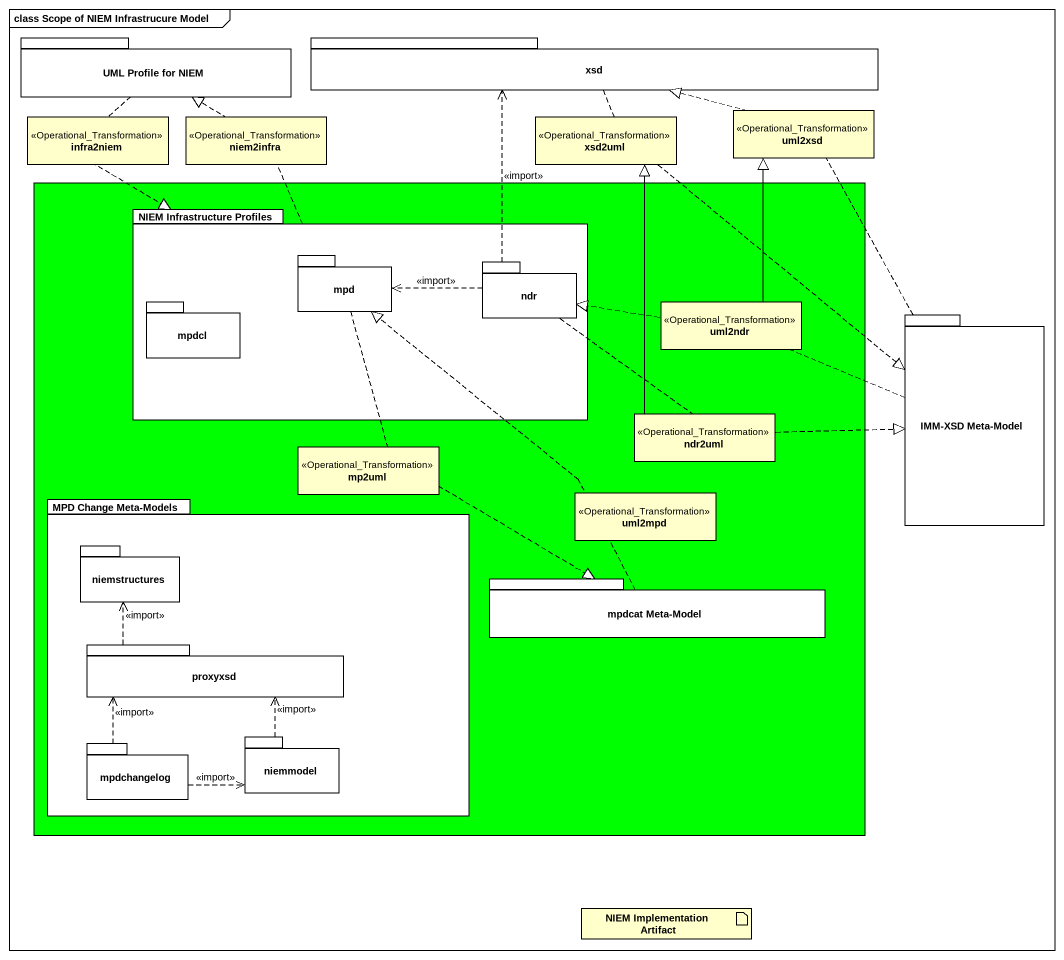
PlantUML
@startuml
mainframe class Scope of NIEM Infrastrucure Model
allowmixing
hide circle
hide empty members
package "UML Profile for NIEM" as UML_Profile_for_NIEM {
}
package xsd {
}
class uml2xsd <<Operational_Transformation>>
class infra2niem <<Operational_Transformation>>
class niem2infra <<Operational_Transformation>>
class xsd2uml <<Operational_Transformation>>
rectangle " " as rectangle1 #00FF00 {
  package "NIEM Infrastructure Profiles" as NIEM_Infrastructure_Profiles {
    package mpd {
    }
    package ndr {
    }
    package mpdcl {
    }
  }
  class uml2ndr <<Operational_Transformation>>
  class mp2uml <<Operational_Transformation>>
  class ndr2uml <<Operational_Transformation>>
  package "MPD Change Meta-Models" as MPD_Change_Meta_Models {
    package niemstructures {
    }
    package proxyxsd {
    }
    package mpdchangelog {
    }
    package niemmodel {
    }
  }
  class uml2mpd <<Operational_Transformation>>
  package "mpdcat Meta-Model" as mpdcat_Meta_Model {
  }
}
package "IMM-XSD Meta-Model" as IMM_XSD_Meta_Model {
}
artifact "NIEM Implementation Artifact" as NIEM_Implementation_Artifact
UML_Profile_for_NIEM ..|> NIEM_Infrastructure_Profiles
xsd ..|> IMM_XSD_Meta_Model
NIEM_Infrastructure_Profiles .up.|> UML_Profile_for_NIEM
mpd ..|> mpdcat_Meta_Model
ndr .up.> xsd : <<import>>
ndr .left.> mpd : <<import>>
ndr .right.|> IMM_XSD_Meta_Model
uml2ndr -up-|> uml2xsd
IMM_XSD_Meta_Model .up.|> xsd
IMM_XSD_Meta_Model .left.|> ndr
ndr2uml -up-|> xsd2uml
mpdcat_Meta_Model .up.|> mpd
proxyxsd .up.> niemstructures : <<import>>
mpdchangelog .up.> proxyxsd : <<import>>
mpdchangelog .right.> niemmodel : <<import>>
niemmodel .up.> proxyxsd : <<import>>
@enduml
